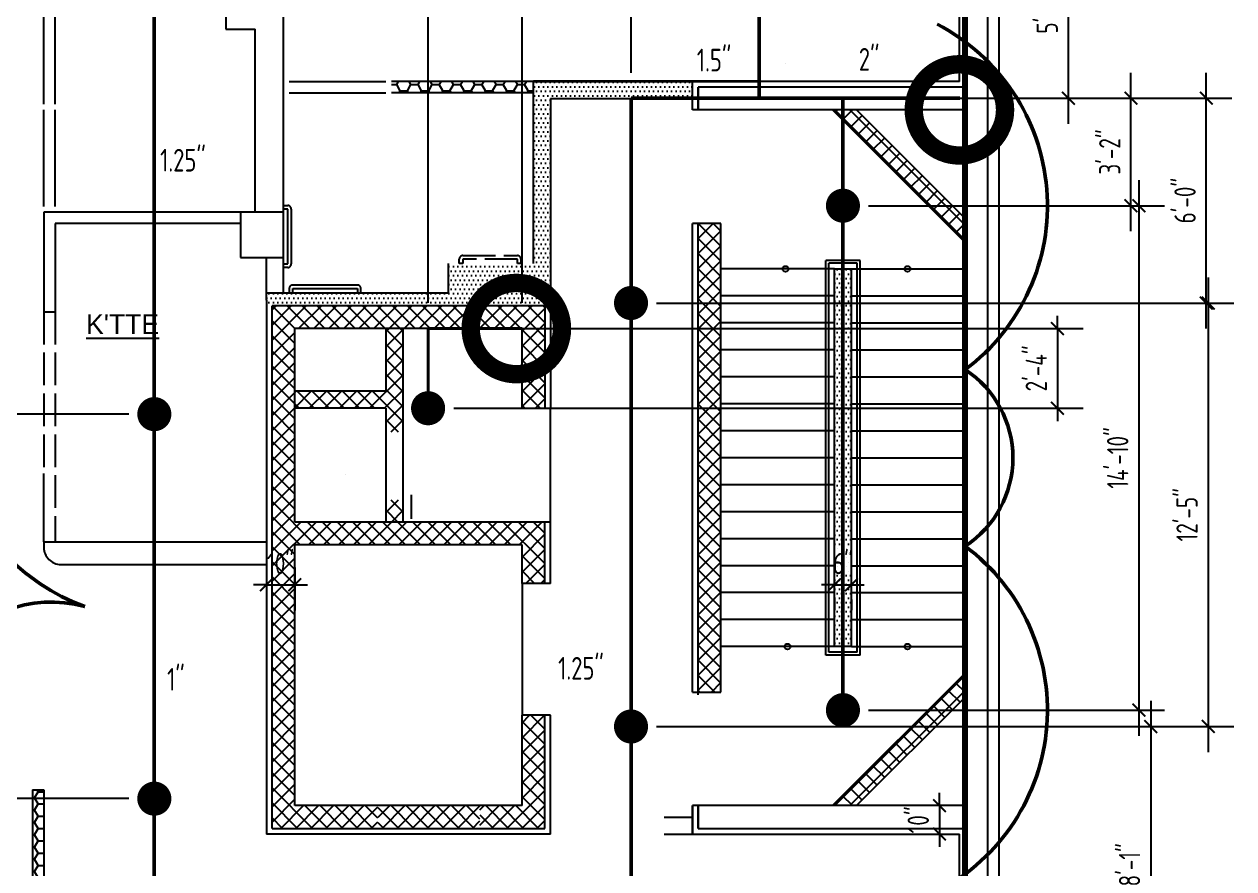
# Model space of a CAD drawing. Header units: inches. Extents: x -7743 to 108965, y 7770 to 27313.
# Drawn here: x 107951.8 to 108377.6, y 8185.7 to 8483.1 of the extents above; entities that cross this region are included whole.
import ezdxf

# ---------------------------------------------------------------- set-up
doc = ezdxf.new("R2010")
doc.units = ezdxf.units.IN
doc.header["$LTSCALE"] = 192
doc.header["$MEASUREMENT"] = 0
for name, pattern in [('ACAD_ISO02W100', [15, 12, -3]), ('DASHED', [0.75, 0.5, -0.25]), ('HIDDEN', [0.375, 0.25, -0.125])]:
    doc.linetypes.add(name, pattern=pattern)
doc.layers.get('0').update_dxf_attribs({"linetype": 'CONTINUOUS'})
doc.layers.get('DEFPOINTS').update_dxf_attribs({"linetype": 'CONTINUOUS'})
for name, color, linetype in [('1DIM', 1, 'CONTINUOUS'), ('1DOORS', 1, 'CONTINUOUS'), ('1HIDDEN', 1, 'HIDDEN'), ('1SAN', 2, 'CONTINUOUS'), ('1wall', 7, 'CONTINUOUS'), ('A-DOOR', 2, 'CONTINUOUS'), ('A-HATCH', 1, 'CONTINUOUS'), ('A-PLAN-TEXT', 3, 'CONTINUOUS'), ('AR-TBLOCK', 11, 'CONTINUOUS'), ('LEADER', 2, 'CONTINUOUS'), ('LIGHT', 2, 'CONTINUOUS'), ('MEP-DUCTS', 8, 'CONTINUOUS')]:
    doc.layers.add(name, color=color, linetype=linetype)
doc.styles.add('AT7', font='ARCHTITL.SHX', dxfattribs={"height": 7})
doc.styles.get("Standard").update_dxf_attribs({"font": 'architxt.shx', "width": 0.85})
doc.dimstyles.new('DIM96', dxfattribs={"dimscale": 96, "dimtxt": 0.078125, "dimasz": 0.046875, "dimexe": 0.09375, "dimexo": 0.09375, "dimgap": 0.03125, "dimtad": 1, "dimdec": 0, "dimzin": 3, "dimdsep": 46, "dimlunit": 4, "dimtxsty": 'Standard', "dimblk1": 'ARCHTICK', "dimblk2": 'ARCHTICK', "dimsah": 1, "dimcen": 0, "dimdle": 0.09375, "dimadec": 0, "dimazin": 0, "dimtfac": 1, "dimtdec": 0, "dimtix": 1, "dimtmove": 2, "dimatfit": 3, "dimfxl": 1, "dimfrac": 2, "dimtolj": 1, "dimtzin": 1, "dimarcsym": 0})
pattern_1 = [(0, (-43663.3238, 40099.9424), (3.75, 2.1650635), [2.5, -5]), (120, (-43663.3238, 40099.9424), (-3.749999992, 2.165063514), [2.5, -5]), (60, (-43663.3238, 40099.9424), (8e-09, 4.330127014), [-5, 2.5])]
pattern_2 = [(315, (248500.332, -20177.6916), (2.65165043, 2.65165043), []), (45, (248500.332, -20177.6916), (-2.65165043, 2.65165043), [])]

# ---------------------------------------------------------------- blocks, each defined once
blk = doc.blocks.new('_ARCHTICK')
at = {"color": 0, "linetype": 'ByBlock', "const_width": 0.15}
blk.add_lwpolyline([(-0.5, -0.5), (0.5, 0.5)], dxfattribs=at)
blk = doc.blocks.new('*D44')
at = {"layer": 'DEFPOINTS', "color": 0, "linetype": 'Continuous', "ltscale": 48, "transparency": 16777216}
for p in [(108274.02, 8207.97), (108274.02, 8197.97), (108274.02, 8197.97)]:
    blk.add_point(p, dxfattribs=at)
at = {"layer": 'LIGHT', "color": 0, "linetype": 'Continuous', "lineweight": -2, "ltscale": 48, "transparency": 16777216}
for p, q in [((108274.02, 8207.97), (108274.02, 8212.47)), ((108274.02, 8207.97), (108274.02, 8197.97)), ((108274.02, 8197.97), (108274.02, 8193.47))]:
    blk.add_line(p, q, dxfattribs=at)
at = {"layer": 'LIGHT', "color": 0, "linetype": 'Continuous', "lineweight": -2, "ltscale": 48, "transparency": 16777216, "xscale": 4.5, "yscale": 4.5, "zscale": 4.5}
for p, rotation in [((108274.02, 8207.97), 270), ((108274.02, 8197.97), 90)]:
    blk.add_blockref('_ARCHTICK', p, dxfattribs=dict(at, rotation=rotation))
at = {"layer": 'LIGHT', "color": 0, "linetype": 'Continuous', "ltscale": 48, "transparency": 16777216, "insert": (108266.55, 8202.97), "char_height": 7.5, "attachment_point": 5, "rotation": 90}
blk.add_mtext('\\A1;10"', dxfattribs=at)
blk = doc.blocks.new('*D45')
at = {"layer": 'DEFPOINTS', "color": 0, "linetype": 'Continuous', "ltscale": 48, "transparency": 16777216}
for p in [(108047.04, 8300.79), (108037.04, 8286.16), (108047.04, 8285.73)]:
    blk.add_point(p, dxfattribs=at)
at = {"layer": 'LIGHT', "color": 0, "linetype": 'Continuous', "lineweight": -2, "ltscale": 48, "transparency": 16777216}
for p, q in [((108047.04, 8291.79), (108047.04, 8276.73)), ((108037.04, 8285.73), (108032.54, 8285.73)), ((108037.04, 8285.73), (108047.04, 8285.73)), ((108047.04, 8285.73), (108051.54, 8285.73)), ((108037.04, 8277.16), (108037.04, 8276.73))]:
    blk.add_line(p, q, dxfattribs=at)
at = {"layer": 'LIGHT', "color": 0, "linetype": 'Continuous', "lineweight": -2, "ltscale": 48, "transparency": 16777216, "xscale": 4.5, "yscale": 4.5, "zscale": 4.5}
blk.add_blockref('_ARCHTICK', (108037.04, 8285.73), dxfattribs=at)
at = {"layer": 'LIGHT', "color": 0, "linetype": 'Continuous', "lineweight": -2, "ltscale": 48, "transparency": 16777216, "xscale": 4.5, "yscale": 4.5, "zscale": 4.5, "rotation": 180}
blk.add_blockref('_ARCHTICK', (108047.04, 8285.73), dxfattribs=at)
at = {"layer": 'LIGHT', "color": 0, "linetype": 'Continuous', "ltscale": 48, "transparency": 16777216, "insert": (108042.04, 8293.2), "char_height": 7.5, "attachment_point": 5}
blk.add_mtext('\\A1;10"', dxfattribs=at)
blk = doc.blocks.new('*D47')
at = {"layer": 'DEFPOINTS', "color": 0, "linetype": 'Continuous', "ltscale": 48, "transparency": 16777216}
for p in [(108237.04, 8289.59), (108243.04, 8289.59), (108243.04, 8285.75)]:
    blk.add_point(p, dxfattribs=at)
at = {"layer": 'LIGHT', "color": 0, "linetype": 'Continuous', "lineweight": -2, "ltscale": 48, "transparency": 16777216}
for p, q in [((108237.04, 8285.75), (108232.54, 8285.75)), ((108237.04, 8285.75), (108243.04, 8285.75)), ((108243.04, 8285.75), (108247.54, 8285.75)), ((108237.04, 8280.59), (108237.04, 8276.75)), ((108243.04, 8280.59), (108243.04, 8276.75))]:
    blk.add_line(p, q, dxfattribs=at)
at = {"layer": 'LIGHT', "color": 0, "linetype": 'Continuous', "lineweight": -2, "ltscale": 48, "transparency": 16777216, "xscale": 4.5, "yscale": 4.5, "zscale": 4.5}
blk.add_blockref('_ARCHTICK', (108237.04, 8285.75), dxfattribs=at)
at = {"layer": 'LIGHT', "color": 0, "linetype": 'Continuous', "lineweight": -2, "ltscale": 48, "transparency": 16777216, "xscale": 4.5, "yscale": 4.5, "zscale": 4.5, "rotation": 180}
blk.add_blockref('_ARCHTICK', (108243.04, 8285.75), dxfattribs=at)
at = {"layer": 'LIGHT', "color": 0, "linetype": 'Continuous', "ltscale": 48, "transparency": 16777216, "insert": (108240.04, 8293.22), "char_height": 7.5, "attachment_point": 5}
blk.add_mtext('\\A1;6"', dxfattribs=at)
blk = doc.blocks.new('*D187')
at = {"layer": 'DEFPOINTS', "color": 0, "linetype": 'Continuous', "lineweight": 200, "transparency": 16777216}
for p in [(108240.03, 8419.23), (108240.03, 8241.6), (108344.24, 8241.6)]:
    blk.add_point(p, dxfattribs=at)
at = {"layer": 'LIGHT', "color": 0, "linetype": 'Continuous', "lineweight": -2, "transparency": 16777216}
for p, q in [((108344.24, 8428.23), (108344.24, 8232.6)), ((108249.03, 8419.23), (108353.24, 8419.23)), ((108249.03, 8241.6), (108353.24, 8241.6))]:
    blk.add_line(p, q, dxfattribs=at)
at = {"layer": 'LIGHT', "color": 0, "linetype": 'Continuous', "lineweight": -2, "transparency": 16777216, "xscale": 4.5, "yscale": 4.5, "zscale": 4.5}
for p, rotation in [((108344.24, 8419.23), 90), ((108344.24, 8241.6), 270)]:
    blk.add_blockref('_ARCHTICK', p, dxfattribs=dict(at, rotation=rotation))
at = {"layer": 'LIGHT', "color": 0, "linetype": 'Continuous', "lineweight": 40, "transparency": 16777216, "insert": (108336.77, 8330.42), "char_height": 7.5, "attachment_point": 5, "rotation": 90}
blk.add_mtext('\\A1;14\'-10"', dxfattribs=at)
blk = doc.blocks.new('*D192')
at = {"layer": 'DEFPOINTS', "color": 0, "linetype": 'Continuous', "lineweight": 200, "transparency": 16777216}
for p in [(107900.6, 8209.57), (107997.59, 8210.43), (107900.6, 7935.28)]:
    blk.add_point(p, dxfattribs=at)
at = {"layer": 'LIGHT', "color": 0, "linetype": 'Continuous', "lineweight": -2, "transparency": 16777216}
for p, q in [((107900.6, 8200.57), (107900.6, 7926.28)), ((107997.59, 8201.43), (107997.59, 7926.28)), ((108006.59, 7935.28), (107891.6, 7935.28))]:
    blk.add_line(p, q, dxfattribs=at)
at = {"layer": 'LIGHT', "color": 0, "linetype": 'Continuous', "lineweight": -2, "transparency": 16777216, "xscale": 4.5, "yscale": 4.5, "zscale": 4.5, "rotation": 180}
blk.add_blockref('_ARCHTICK', (107900.6, 7935.28), dxfattribs=at)
at = {"layer": 'LIGHT', "color": 0, "linetype": 'Continuous', "lineweight": -2, "transparency": 16777216, "xscale": 4.5, "yscale": 4.5, "zscale": 4.5}
blk.add_blockref('_ARCHTICK', (107997.59, 7935.28), dxfattribs=at)
at = {"layer": 'LIGHT', "color": 0, "linetype": 'Continuous', "lineweight": 40, "transparency": 16777216, "insert": (107949.09, 7942.75), "char_height": 7.5, "attachment_point": 5}
blk.add_mtext('\\A1;8\'-1"', dxfattribs=at)
blk = doc.blocks.new('*D195')
at = {"layer": 'DEFPOINTS', "color": 0, "linetype": 'Continuous', "lineweight": 200, "transparency": 16777216}
for p in [(107997.59, 8345.83), (107786.6, 8210.43), (107997.59, 8210.43)]:
    blk.add_point(p, dxfattribs=at)
at = {"layer": 'LIGHT', "color": 0, "linetype": 'Continuous', "lineweight": -2, "transparency": 16777216}
for p, q in [((107786.6, 8354.83), (107786.6, 8201.43)), ((107988.59, 8345.83), (107777.6, 8345.83)), ((107988.59, 8210.43), (107777.6, 8210.43))]:
    blk.add_line(p, q, dxfattribs=at)
at = {"layer": 'LIGHT', "color": 0, "linetype": 'Continuous', "lineweight": -2, "transparency": 16777216, "xscale": 4.5, "yscale": 4.5, "zscale": 4.5}
for p, rotation in [((107786.6, 8345.83), 90), ((107786.6, 8210.43), 270)]:
    blk.add_blockref('_ARCHTICK', p, dxfattribs=dict(at, rotation=rotation))
at = {"layer": 'LIGHT', "color": 0, "linetype": 'Continuous', "lineweight": 40, "transparency": 16777216, "insert": (107779.13, 8278.13), "char_height": 7.5, "attachment_point": 5, "rotation": 90}
blk.add_mtext('\\A1;11\'-3"', dxfattribs=at)
blk = doc.blocks.new('*D196')
at = {"layer": 'DEFPOINTS', "color": 0, "linetype": 'Continuous', "lineweight": 200, "transparency": 16777216}
for p in [(108093.98, 8375.97), (108093.98, 8347.91), (108315.57, 8347.91)]:
    blk.add_point(p, dxfattribs=at)
at = {"layer": 'LIGHT', "color": 0, "linetype": 'Continuous', "lineweight": -2, "transparency": 16777216}
for p, q in [((108315.57, 8375.97), (108315.57, 8380.47)), ((108102.98, 8375.97), (108324.57, 8375.97)), ((108315.57, 8375.97), (108315.57, 8347.91)), ((108102.98, 8347.91), (108324.57, 8347.91)), ((108315.57, 8347.91), (108315.57, 8343.41))]:
    blk.add_line(p, q, dxfattribs=at)
at = {"layer": 'LIGHT', "color": 0, "linetype": 'Continuous', "lineweight": -2, "transparency": 16777216, "xscale": 4.5, "yscale": 4.5, "zscale": 4.5}
for p, rotation in [((108315.57, 8375.97), 270), ((108315.57, 8347.91), 90)]:
    blk.add_blockref('_ARCHTICK', p, dxfattribs=dict(at, rotation=rotation))
at = {"layer": 'LIGHT', "color": 0, "linetype": 'Continuous', "lineweight": 40, "transparency": 16777216, "insert": (108308.1, 8361.94), "char_height": 7.5, "attachment_point": 5, "rotation": 90}
blk.add_mtext('\\A1;2\'-4"', dxfattribs=at)
blk = doc.blocks.new('*D203')
at = {"layer": 'DEFPOINTS', "color": 0, "linetype": 'Continuous', "lineweight": 200, "transparency": 16777216}
for p in [(108043.04, 8705.3), (108043.04, 8517.46), (107997.59, 8345.83)]:
    blk.add_point(p, dxfattribs=at)
at = {"layer": 'LIGHT', "color": 0, "linetype": 'Continuous', "lineweight": -2, "transparency": 16777216}
for p, q in [((107997.59, 8354.83), (107997.59, 8714.3)), ((108043.04, 8526.46), (108043.04, 8714.3)), ((107988.59, 8705.3), (108052.04, 8705.3))]:
    blk.add_line(p, q, dxfattribs=at)
at = {"layer": 'LIGHT', "color": 0, "linetype": 'Continuous', "lineweight": -2, "transparency": 16777216, "xscale": 4.5, "yscale": 4.5, "zscale": 4.5, "rotation": 180}
blk.add_blockref('_ARCHTICK', (107997.59, 8705.3), dxfattribs=at)
at = {"layer": 'LIGHT', "color": 0, "linetype": 'Continuous', "lineweight": -2, "transparency": 16777216, "xscale": 4.5, "yscale": 4.5, "zscale": 4.5}
blk.add_blockref('_ARCHTICK', (108043.04, 8705.3), dxfattribs=at)
at = {"layer": 'LIGHT', "color": 0, "linetype": 'Continuous', "lineweight": 40, "transparency": 16777216, "insert": (108020.32, 8712.77), "char_height": 7.5, "attachment_point": 5}
blk.add_mtext('\\A1;3\'-9"', dxfattribs=at)
blk = doc.blocks.new('*D204')
at = {"layer": 'DEFPOINTS', "color": 0, "linetype": 'Continuous', "lineweight": 40, "transparency": 16777216}
for p in [(108240.03, 8457.07), (108341.43, 8457.07), (108240.03, 8419.23)]:
    blk.add_point(p, dxfattribs=at)
at = {"layer": 'LIGHT', "color": 0, "linetype": 'Continuous', "lineweight": -2, "transparency": 16777216}
for p, q in [((108341.43, 8410.23), (108341.43, 8466.07)), ((108249.03, 8457.07), (108350.43, 8457.07)), ((108249.03, 8419.23), (108350.43, 8419.23))]:
    blk.add_line(p, q, dxfattribs=at)
at = {"layer": 'LIGHT', "color": 0, "linetype": 'Continuous', "lineweight": -2, "transparency": 16777216, "xscale": 4.5, "yscale": 4.5, "zscale": 4.5}
for p, rotation in [((108341.43, 8457.07), 90), ((108341.43, 8419.23), 270)]:
    blk.add_blockref('_ARCHTICK', p, dxfattribs=dict(at, rotation=rotation))
at = {"layer": 'LIGHT', "color": 0, "linetype": 'Continuous', "lineweight": 40, "transparency": 16777216, "insert": (108333.97, 8438.15), "char_height": 7.5, "attachment_point": 5, "rotation": 90}
blk.add_mtext('\\A1;3\'-2"', dxfattribs=at)
blk = doc.blocks.new('*D205')
at = {"layer": 'DEFPOINTS', "color": 0, "linetype": 'Continuous', "lineweight": 200, "transparency": 16777216}
for p in [(108093.98, 8731.57), (108093.98, 8375.97), (108127.05, 8375.97)]:
    blk.add_point(p, dxfattribs=at)
at = {"layer": 'LIGHT', "color": 0, "linetype": 'Continuous', "lineweight": -2, "transparency": 16777216}
for p, q in [((108093.98, 8384.97), (108093.98, 8740.57)), ((108127.05, 8384.97), (108127.05, 8740.57)), ((108136.05, 8731.57), (108084.98, 8731.57))]:
    blk.add_line(p, q, dxfattribs=at)
at = {"layer": 'LIGHT', "color": 0, "linetype": 'Continuous', "lineweight": -2, "transparency": 16777216, "xscale": 4.5, "yscale": 4.5, "zscale": 4.5, "rotation": 180}
blk.add_blockref('_ARCHTICK', (108093.98, 8731.57), dxfattribs=at)
at = {"layer": 'LIGHT', "color": 0, "linetype": 'Continuous', "lineweight": -2, "transparency": 16777216, "xscale": 4.5, "yscale": 4.5, "zscale": 4.5}
blk.add_blockref('_ARCHTICK', (108127.05, 8731.57), dxfattribs=at)
at = {"layer": 'LIGHT', "color": 0, "linetype": 'Continuous', "lineweight": 40, "transparency": 16777216, "insert": (108110.52, 8739.03), "char_height": 7.5, "attachment_point": 5}
blk.add_mtext('\\A1;2\'-9"', dxfattribs=at)
blk = doc.blocks.new('*D206')
at = {"layer": 'DEFPOINTS', "color": 0, "linetype": 'Continuous', "lineweight": 40, "transparency": 16777216}
for p in [(107701.51, 8589.46), (107997.59, 8589.46), (107997.59, 8345.83)]:
    blk.add_point(p, dxfattribs=at)
at = {"layer": 'LIGHT', "color": 0, "linetype": 'Continuous', "lineweight": -2, "transparency": 16777216}
for p, q in [((107701.51, 8336.83), (107701.51, 8598.46)), ((107988.59, 8589.46), (107692.51, 8589.46)), ((107988.59, 8345.83), (107692.51, 8345.83))]:
    blk.add_line(p, q, dxfattribs=at)
at = {"layer": 'LIGHT', "color": 0, "linetype": 'Continuous', "lineweight": -2, "transparency": 16777216, "xscale": 4.5, "yscale": 4.5, "zscale": 4.5}
for p, rotation in [((107701.51, 8589.46), 90), ((107701.51, 8345.83), 270)]:
    blk.add_blockref('_ARCHTICK', p, dxfattribs=dict(at, rotation=rotation))
at = {"layer": 'LIGHT', "color": 0, "linetype": 'Continuous', "lineweight": 40, "transparency": 16777216, "insert": (107694.05, 8467.65), "char_height": 7.5, "attachment_point": 5, "rotation": 90}
blk.add_mtext('\\A1;20\'-4"', dxfattribs=at)
blk = doc.blocks.new('*D207')
at = {"layer": 'DEFPOINTS', "color": 0, "linetype": 'Continuous', "lineweight": 40, "transparency": 16777216}
for p in [(108165.42, 8235.84), (108165.42, 8138.43), (108348.4, 8138.43)]:
    blk.add_point(p, dxfattribs=at)
at = {"layer": 'LIGHT', "color": 0, "linetype": 'Continuous', "lineweight": -2, "transparency": 16777216}
for p, q in [((108348.4, 8244.84), (108348.4, 8129.43)), ((108174.42, 8235.84), (108357.4, 8235.84)), ((108174.42, 8138.43), (108357.4, 8138.43))]:
    blk.add_line(p, q, dxfattribs=at)
at = {"layer": 'LIGHT', "color": 0, "linetype": 'Continuous', "lineweight": -2, "transparency": 16777216, "xscale": 4.5, "yscale": 4.5, "zscale": 4.5}
for p, rotation in [((108348.4, 8235.84), 90), ((108348.4, 8138.43), 270)]:
    blk.add_blockref('_ARCHTICK', p, dxfattribs=dict(at, rotation=rotation))
at = {"layer": 'LIGHT', "color": 0, "linetype": 'Continuous', "lineweight": 40, "transparency": 16777216, "insert": (108340.94, 8187.14), "char_height": 7.5, "attachment_point": 5, "rotation": 90}
blk.add_mtext('\\A1;8\'-1"', dxfattribs=at)
blk = doc.blocks.new('*D208')
at = {"layer": 'DEFPOINTS', "color": 0, "linetype": 'Continuous', "lineweight": 40, "transparency": 16777216}
for p in [(108165.42, 8384.96), (108165.42, 8235.84), (108368.65, 8235.84)]:
    blk.add_point(p, dxfattribs=at)
at = {"layer": 'LIGHT', "color": 0, "linetype": 'Continuous', "lineweight": -2, "transparency": 16777216}
for p, q in [((108368.65, 8393.96), (108368.65, 8226.84)), ((108174.42, 8384.96), (108377.65, 8384.96)), ((108174.42, 8235.84), (108377.65, 8235.84))]:
    blk.add_line(p, q, dxfattribs=at)
at = {"layer": 'LIGHT', "color": 0, "linetype": 'Continuous', "lineweight": -2, "transparency": 16777216, "xscale": 4.5, "yscale": 4.5, "zscale": 4.5}
for p, rotation in [((108368.65, 8384.96), 90), ((108368.65, 8235.84), 270)]:
    blk.add_blockref('_ARCHTICK', p, dxfattribs=dict(at, rotation=rotation))
at = {"layer": 'LIGHT', "color": 0, "linetype": 'Continuous', "lineweight": 40, "transparency": 16777216, "insert": (108361.18, 8310.4), "char_height": 7.5, "attachment_point": 5, "rotation": 90}
blk.add_mtext('\\A1;12\'-5"', dxfattribs=at)
blk = doc.blocks.new('*D209')
at = {"layer": 'DEFPOINTS', "color": 0, "linetype": 'Continuous', "lineweight": 200, "transparency": 16777216}
for p in [(108165.42, 8457.07), (108367.96, 8457.07), (108165.42, 8384.96)]:
    blk.add_point(p, dxfattribs=at)
at = {"layer": 'LIGHT', "color": 0, "linetype": 'Continuous', "lineweight": -2, "transparency": 16777216}
for p, q in [((108367.96, 8375.96), (108367.96, 8466.07)), ((108174.42, 8457.07), (108376.96, 8457.07)), ((108174.42, 8384.96), (108376.96, 8384.96))]:
    blk.add_line(p, q, dxfattribs=at)
at = {"layer": 'LIGHT', "color": 0, "linetype": 'Continuous', "lineweight": -2, "transparency": 16777216, "xscale": 4.5, "yscale": 4.5, "zscale": 4.5}
for p, rotation in [((108367.96, 8457.07), 90), ((108367.96, 8384.96), 270)]:
    blk.add_blockref('_ARCHTICK', p, dxfattribs=dict(at, rotation=rotation))
at = {"layer": 'LIGHT', "color": 0, "linetype": 'Continuous', "lineweight": 40, "transparency": 16777216, "insert": (108360.49, 8421.02), "char_height": 7.5, "attachment_point": 5, "rotation": 90}
blk.add_mtext('\\A1;6\'-0"', dxfattribs=at)
blk = doc.blocks.new('*D217')
at = {"layer": 'DEFPOINTS', "color": 0, "linetype": 'Continuous', "lineweight": 40, "transparency": 16777216}
for p in [(108210.56, 8518.66), (108319.41, 8518.66), (108210.56, 8457.07)]:
    blk.add_point(p, dxfattribs=at)
at = {"layer": 'LIGHT', "color": 0, "linetype": 'Continuous', "lineweight": -2, "transparency": 16777216}
for p, q in [((108319.41, 8448.07), (108319.41, 8527.66)), ((108219.56, 8518.66), (108328.41, 8518.66)), ((108219.56, 8457.07), (108328.41, 8457.07))]:
    blk.add_line(p, q, dxfattribs=at)
at = {"layer": 'LIGHT', "color": 0, "linetype": 'Continuous', "lineweight": -2, "transparency": 16777216, "xscale": 4.5, "yscale": 4.5, "zscale": 4.5}
for p, rotation in [((108319.41, 8518.66), 90), ((108319.41, 8457.07), 270)]:
    blk.add_blockref('_ARCHTICK', p, dxfattribs=dict(at, rotation=rotation))
at = {"layer": 'LIGHT', "color": 0, "linetype": 'Continuous', "lineweight": 40, "transparency": 16777216, "insert": (108311.95, 8487.87), "char_height": 7.5, "attachment_point": 5, "rotation": 90}
blk.add_mtext('\\A1;5\'-2"', dxfattribs=at)
blk = doc.blocks.new('*D222')
at = {"layer": 'DEFPOINTS', "color": 0, "linetype": 'Continuous', "lineweight": 40, "transparency": 16777216}
for p in [(108210.56, 8743.1), (108165.42, 8457.07), (108210.56, 8457.07)]:
    blk.add_point(p, dxfattribs=at)
at = {"layer": 'LIGHT', "color": 0, "linetype": 'Continuous', "lineweight": -2, "transparency": 16777216}
for p, q in [((108165.42, 8466.07), (108165.42, 8752.1)), ((108210.56, 8466.07), (108210.56, 8752.1)), ((108156.42, 8743.1), (108219.56, 8743.1))]:
    blk.add_line(p, q, dxfattribs=at)
at = {"layer": 'LIGHT', "color": 0, "linetype": 'Continuous', "lineweight": -2, "transparency": 16777216, "xscale": 4.5, "yscale": 4.5, "zscale": 4.5, "rotation": 180}
blk.add_blockref('_ARCHTICK', (108165.42, 8743.1), dxfattribs=at)
at = {"layer": 'LIGHT', "color": 0, "linetype": 'Continuous', "lineweight": -2, "transparency": 16777216, "xscale": 4.5, "yscale": 4.5, "zscale": 4.5}
blk.add_blockref('_ARCHTICK', (108210.56, 8743.1), dxfattribs=at)
at = {"layer": 'LIGHT', "color": 0, "linetype": 'Continuous', "lineweight": 40, "transparency": 16777216, "insert": (108187.99, 8750.56), "char_height": 7.5, "attachment_point": 5}
blk.add_mtext('\\A1;3\'-9"', dxfattribs=at)

msp = doc.modelspace()

# ---------------------------------------------------------------- hatches: boundary and pattern name
at = {"layer": '1DOORS'}
h = msp.add_hatch(dxfattribs=at)
h.set_pattern_fill('ANSI37', color=256, scale=30, angle=270, style=0)
h.set_pattern_definition([(315, (255398.031, -21704.465), (2.65165043, 2.65165043), []), (45, (255398.031, -21704.465), (-2.65165043, 2.65165043), [])])
h.paths.add_polyline_path([(108189.04, 8247.97), (108197.04, 8247.97), (108197.04, 8412.97), (108193.04, 8412.97), (108193.04, 8412.97), (108189.04, 8412.97)])
h = msp.add_hatch(dxfattribs=at)
h.set_pattern_fill('ANSI37', color=256, scale=30, angle=270, style=0)
h.set_pattern_definition(pattern_2)
h.paths.add_polyline_path([(108127.04, 8286.22), (108135.04, 8286.22), (108135.04, 8307.84), (108047.04, 8307.84), (108047.04, 8375.97), (108127.05, 8375.97), (108127.05, 8347.84), (108131.05, 8347.84), (108131.05, 8347.84), (108135.05, 8347.84), (108135.05, 8383.97), (108039.04, 8383.97), (108039.04, 8199.97), (108076.23, 8199.97), (108076.23, 8207.97), (108047.04, 8207.97), (108047.04, 8299.84), (108127.04, 8299.84)])
h.paths.add_polyline_path([(108135.04, 8239.79), (108127.04, 8239.79), (108127.04, 8207.97), (108112.23, 8207.97), (108112.23, 8199.97), (108135.04, 8199.97)])
h = msp.add_hatch(dxfattribs=at)
h.set_pattern_fill('ANSI37', color=256, scale=30, angle=270, style=0)
h.set_pattern_definition(pattern_2)
h.paths.add_polyline_path([(108085.05, 8375.97), (108079.05, 8375.97), (108079.05, 8353.91), (108047.04, 8353.91), (108047.04, 8347.91), (108079.05, 8347.91), (108079.05, 8339.56), (108085.05, 8339.56)])
h.paths.add_polyline_path([(108085.05, 8312.99), (108079.05, 8312.99), (108079.05, 8307.84), (108085.05, 8307.84)])
h.paths.add_polyline_path([(108085.05, 8315.67), (108079.05, 8315.67), (108079.05, 8312.99), (108085.05, 8312.99)])
h = msp.add_hatch(dxfattribs=at)
h.set_pattern_fill('HONEY,_O', color=256, scale=20)
h.set_pattern_definition(pattern_1)
h.paths.add_polyline_path([(107958.69, 8213.57), (107954.69, 8213.57), (107954.68, 8077.46), (107958.68, 8077.46)])
h = msp.add_hatch(dxfattribs=at)
h.set_pattern_fill('ANSI37', color=256, scale=30, angle=270, style=0)
h.set_pattern_definition([(315, (249140.5714, -20177.6916), (2.65165043, 2.65165043), []), (45, (249140.5714, -20177.6916), (-2.65165043, 2.65165043), [])])
h.paths.add_polyline_path([(108076.45, 8199.97), (108112.23, 8199.97), (108112.23, 8207.97), (108076.45, 8207.97)])
at = {"layer": 'A-DOOR'}
h = msp.add_hatch(dxfattribs=at)
h.set_pattern_fill('DOTS', color=256, scale=25.344, angle=180, style=0)
h.set_pattern_definition([(180, (-43663.3238, 40099.9424), (-0.792, -1.584), [0, -1.584])])
h.paths.add_polyline_path([(108137.05, 8398.91), (108131.05, 8398.91), (108131.05, 8398.91), (108126.67, 8398.91), (108126.67, 8398.91), (108125.42, 8398.91), (108106.2, 8398.91), (108106.2, 8398.91), (108104.95, 8398.91), (108101.05, 8398.91), (108101.05, 8388.55), (108037.04, 8388.55), (108037.04, 8385.97), (108037.04, 8383.97), (108137.05, 8383.97)])
at = {"layer": 'A-PLAN-TEXT'}
h = msp.add_hatch(dxfattribs=at)
h.set_pattern_fill('DOTS', color=2, scale=25.344, angle=180, style=0)
h.set_pattern_definition([(180, (-43663.3238, 40099.9424), (-0.792, -1.584), [0, -1.584])])
h.paths.add_polyline_path([(108187.04, 8462.97), (108131.05, 8462.97), (108131.05, 8458.91), (108131.05, 8458.91), (108131.05, 8398.91), (108137.05, 8398.91), (108137.05, 8456.94), (108187.04, 8456.96)])
h = msp.add_hatch(dxfattribs=at)
h.set_pattern_fill('DOTS', color=2, scale=25.344, angle=180, style=0)
h.set_pattern_definition([(1e-14, (89033.5726, 6571.9412), (0.792, -1.584), [0, -1.584])])
h.paths.add_polyline_path([(108243.04, 8263.97), (108237.04, 8263.97), (108237.04, 8396.97), (108243.04, 8396.97)])
at = {"layer": 'LIGHT', "linetype": 'Continuous', "ltscale": 48}
h = msp.add_hatch(dxfattribs=at)
h.set_pattern_fill('HONEY,_O', color=1, scale=20)
h.set_pattern_definition(pattern_1)
h.paths.add_polyline_path([(108131.05, 8462.97), (108081.04, 8462.97), (108081.04, 8458.97), (108131.05, 8458.97)])
h = msp.add_hatch(dxfattribs=at)
h.set_pattern_fill('ANSI37', color=1, scale=30, angle=180, style=0)
h.set_pattern_definition([(225, (-42468.932, 40099.9424), (2.65165043, -2.65165043), []), (315, (-42468.932, 40099.9424), (2.65165043, 2.65165043), [])])
h.paths.add_polyline_path([(108244.85, 8452.96), (108236.37, 8452.96), (108283.04, 8406.29), (108283.04, 8414.77)])
h = msp.add_hatch(dxfattribs=at)
h.set_pattern_fill('ANSI37', color=1, scale=30, angle=180, style=0)
h.set_pattern_definition([(135, (-42468.932, -23439.009), (2.65165043, 2.65165043), []), (45, (-42468.932, -23439.009), (2.65165043, -2.65165043), [])])
h.paths.add_polyline_path([(108244.85, 8207.97), (108236.37, 8207.97), (108283.04, 8254.65), (108283.04, 8246.16)])

# ---------------------------------------------------------------- linework, layer by layer
at = {"layer": '1DIM'}
msp.add_line((108065, 8324.47), (108065, 8324.47), dxfattribs=at)
at = {"layer": '1DOORS', "color": 1, "lineweight": 100}
msp.add_line((108283.04, 8067.46), (108283.04, 8599.46), dxfattribs=at)
at = {"layer": '1DOORS'}
for p, q in [((108291.04, 8067.46), (108291.04, 8599.46)), ((108045.04, 8462.96), (108079.04, 8462.96)), ((108045.04, 8458.96), (108079.04, 8458.96)), ((107958.68, 8419), (107958.68, 8453)), ((107962.68, 8419), (107962.68, 8453)), ((108135.05, 8383.97), (108039.04, 8383.97)), ((107958.68, 8300.9), (107958.68, 8298.9)), ((107964.68, 8292.9), (108037.04, 8292.9))]:
    msp.add_line(p, q, dxfattribs=at)
msp.add_arc((107964.68, 8298.9), 6, 180.0001, 270.0002, dxfattribs=at)
at = {"layer": '1HIDDEN', "linetype": 'DASHED', "ltscale": 10}
for points in [[(108043.04, 8419.3), (108044.54, 8419.3, -0.414214), (108045.79, 8418.05), (108045.79, 8398.71, -0.414214), (108044.54, 8397.46), (108043.04, 8397.46), (108043.04, 8398.71), (108044.54, 8398.71), (108044.54, 8418.05), (108043.04, 8418.05)], [(108070.32, 8388.55), (108070.32, 8390.05, 0.414214), (108069.07, 8391.3), (108046.32, 8391.3, 0.414214), (108045.07, 8390.05), (108045.07, 8388.55), (108046.32, 8388.55), (108046.32, 8390.05), (108069.07, 8390.05), (108069.07, 8388.55)]]:
    msp.add_lwpolyline(points, format="xyb", close=True, dxfattribs=at)
at = {"layer": '1SAN', "color": 1}
for p, q in [((108189.04, 8460.97), (108189.04, 8452.97)), ((108112.23, 8207.97), (108112.23, 8207.97)), ((108189.04, 8199.97), (108189.04, 8207.97))]:
    msp.add_line(p, q, dxfattribs=at)
at = {"layer": '1SAN'}
msp.add_line((108137.05, 8307.84), (108137.05, 8347.84), dxfattribs=at)
at = {"layer": '1wall'}
for p, q in [((108295.04, 8063.46), (108295.04, 8603.46)), ((107958.68, 8455), (107958.68, 8589.47)), ((108281.04, 8462.97), (108281.04, 8589.46)), ((108043.04, 8388.55), (108043.04, 8517.46)), ((107962.68, 8455), (107962.68, 8511.46)), ((108022.71, 8511.44), (108022.71, 8481.44)), ((108022.71, 8481.44), (108033.07, 8481.44)), ((108033.07, 8417), (108033.07, 8481.44)), ((108281.04, 8462.97), (108081.04, 8462.97)), ((108131.05, 8398.91), (108131.05, 8462.97)), ((108187.04, 8452.97), (108187.04, 8462.97)), ((108187.04, 8452.97), (108187.04, 8462.97)), ((108187.04, 8452.97), (108187.04, 8462.97)), ((108131.05, 8458.97), (108081.04, 8458.97)), ((108137.05, 8456.94), (108187.04, 8456.96)), ((108137.05, 8456.94), (108137.05, 8347.84)), ((108283.04, 8452.97), (108187.04, 8452.97)), ((108236.37, 8452.96), (108283.04, 8406.29)), ((108244.85, 8452.96), (108283.04, 8414.77)), ((107958.68, 8417), (107958.68, 8381.9)), ((108043.04, 8417), (107958.68, 8417)), ((107962.68, 8413), (107962.68, 8381.9)), ((108027.96, 8413), (107962.68, 8413)), ((108197.04, 8412.97), (108187.04, 8412.97)), ((108187.04, 8247.97), (108187.04, 8412.97)), ((108197.04, 8412.97), (108189.04, 8412.97)), ((108197.04, 8247.97), (108197.04, 8412.97)), ((108037.04, 8385.97), (108037.04, 8401.01)), ((108101.05, 8398.91), (108101.05, 8388.55)), ((108237.04, 8396.97), (108243.04, 8396.97)), ((108237.04, 8263.97), (108237.04, 8396.97)), ((108243.04, 8263.97), (108243.04, 8396.97)), ((108037.04, 8388.55), (108101.05, 8388.55)), ((108037.04, 8385.97), (108037.04, 8197.97)), ((107958.68, 8381.9), (107962.68, 8381.9)), ((108127.05, 8375.97), (108047.04, 8375.97)), ((108047.04, 8307.84), (108047.04, 8375.97)), ((108047.04, 8307.84), (108047.04, 8375.97)), ((108079.05, 8375.97), (108079.05, 8353.91)), ((108085.05, 8375.97), (108085.05, 8307.84)), ((108127.05, 8347.84), (108127.05, 8375.97)), ((108079.05, 8353.91), (108047.04, 8353.91)), ((108079.05, 8347.91), (108047.04, 8347.91)), ((108079.05, 8347.91), (108079.05, 8307.84)), ((108137.05, 8347.84), (108127.05, 8347.84)), ((108137.05, 8307.84), (108047.04, 8307.84)), ((108137.05, 8286.22), (108137.05, 8307.84)), ((108127.04, 8299.84), (108047.04, 8299.84)), ((108047.04, 8207.97), (108047.04, 8299.84)), ((108127.04, 8286.22), (108127.04, 8299.84)), ((108137.05, 8286.22), (108127.04, 8286.22)), ((108243.04, 8263.97), (108237.04, 8263.97)), ((108236.37, 8207.97), (108283.04, 8254.65)), ((108187.04, 8247.97), (108197.04, 8247.97)), ((108244.85, 8207.97), (108283.04, 8246.16)), ((108127.04, 8207.97), (108127.04, 8239.79)), ((108137.05, 8239.79), (108127.04, 8239.79)), ((108137.04, 8197.97), (108137.04, 8239.79)), ((107954.69, 8213.57), (107954.68, 8077.46)), ((107954.69, 8213.57), (107958.69, 8213.57)), ((107958.69, 8213.57), (107958.68, 8077.46)), ((108127.04, 8207.97), (108047.04, 8207.97)), ((108283.04, 8207.97), (108187.04, 8207.97)), ((108187.04, 8197.97), (108187.04, 8207.97)), ((108187.04, 8207.97), (108187.04, 8197.97)), ((108177.04, 8203.97), (108187.04, 8203.97)), ((108137.04, 8197.97), (108037.04, 8197.97)), ((108177.04, 8197.97), (108187.04, 8197.97)), ((108187.04, 8197.97), (108281.04, 8197.97)), ((108281.04, 8077.46), (108281.04, 8197.97))]:
    msp.add_line(p, q, dxfattribs=at)
msp.add_lwpolyline([(108027.96, 8401.01), (108043.04, 8401.01), (108043.04, 8417), (108027.96, 8417)], close=True, dxfattribs=at)
at = {"layer": 'A-HATCH'}
for p, q in [((108283.04, 8460.97), (108189.04, 8460.97)), ((108189.04, 8452.97), (108189.04, 8460.97)), ((108189.04, 8246.97), (108189.04, 8412.97)), ((108234.04, 8260.97), (108234.04, 8399.97)), ((108246.04, 8399.97), (108234.04, 8399.97)), ((108235.04, 8261.97), (108235.04, 8398.97)), ((108245.04, 8398.97), (108235.04, 8398.97)), ((108245.04, 8261.97), (108245.04, 8398.97)), ((108246.04, 8260.97), (108246.04, 8399.97)), ((108039.04, 8199.97), (108039.04, 8383.97)), ((108135.05, 8383.97), (108135.05, 8347.84)), ((108135.04, 8286.22), (108135.04, 8307.84)), ((108245.04, 8261.97), (108235.04, 8261.97)), ((108246.04, 8260.97), (108234.04, 8260.97)), ((108135.04, 8199.97), (108135.04, 8239.79)), ((108189.04, 8207.97), (108189.04, 8199.97)), ((108189.04, 8207.97), (108189.04, 8199.97)), ((108039.04, 8199.97), (108135.04, 8199.97)), ((108189.04, 8199.97), (108283.04, 8199.97))]:
    msp.add_line(p, q, dxfattribs=at)
at = {"layer": 'AR-TBLOCK', "color": 1, "linetype": 'ACAD_ISO02W100', "ltscale": 0.005}
for p, q in [((107958.68, 8381.9), (107958.69, 8324.9)), ((107962.68, 8381.9), (107962.69, 8300.9))]:
    msp.add_line(p, q, dxfattribs=at)
at = {"layer": 'AR-TBLOCK', "color": 1, "linetype": 'ACAD_ISO02W100'}
msp.add_line((107958.68, 8300.9), (108037.04, 8300.9), dxfattribs=at)
at = {"layer": 'AR-TBLOCK', "color": 1, "linetype": 'ACAD_ISO02W100', "ltscale": 0.005}
msp.add_lwpolyline([(108104.95, 8398.91), (108104.95, 8400.41, -0.414214), (108106.2, 8401.66), (108125.42, 8401.66, -0.414214), (108126.67, 8400.41), (108126.67, 8398.91), (108125.42, 8398.91), (108125.42, 8400.41), (108106.2, 8400.41), (108106.2, 8398.91)], format="xyb", close=True, dxfattribs=at)
at = {"layer": 'LEADER'}
for p, q in [((108237.04, 8396.97), (108197.04, 8396.97)), ((108243.04, 8396.97), (108283.04, 8396.97)), ((108237.04, 8387.47), (108197.04, 8387.47)), ((108243.04, 8387.47), (108283.04, 8387.47)), ((108237.04, 8377.97), (108197.04, 8377.97)), ((108243.04, 8377.97), (108283.04, 8377.97)), ((108237.04, 8368.47), (108197.04, 8368.47)), ((108243.04, 8368.47), (108283.04, 8368.47)), ((108237.04, 8358.97), (108197.04, 8358.97)), ((108243.04, 8358.97), (108283.04, 8358.97)), ((108237.04, 8349.47), (108197.04, 8349.47)), ((108243.04, 8349.47), (108283.04, 8349.47)), ((108237.04, 8339.97), (108197.04, 8339.97)), ((108243.04, 8339.97), (108283.04, 8339.97)), ((108237.04, 8330.47), (108197.04, 8330.47)), ((108243.04, 8330.47), (108283.04, 8330.47)), ((108237.04, 8320.97), (108197.04, 8320.97)), ((108243.04, 8320.97), (108283.04, 8320.97)), ((108237.04, 8311.47), (108197.04, 8311.47)), ((108243.04, 8311.47), (108283.04, 8311.47)), ((108237.04, 8301.97), (108197.04, 8301.97)), ((108243.04, 8301.97), (108283.04, 8301.97)), ((108237.04, 8292.47), (108197.04, 8292.47)), ((108243.04, 8292.47), (108283.04, 8292.47)), ((108237.04, 8282.97), (108197.04, 8282.97)), ((108243.04, 8282.97), (108283.04, 8282.97)), ((108237.04, 8273.47), (108197.04, 8273.47)), ((108243.04, 8273.47), (108283.04, 8273.47)), ((108237.04, 8263.97), (108197.04, 8263.97)), ((108243.04, 8263.97), (108283.04, 8263.97))]:
    msp.add_line(p, q, dxfattribs=at)
for centre in [(108219.8, 8396.97), (108262.79, 8396.97), (108220.55, 8263.97), (108262.79, 8263.97)]:
    msp.add_circle(centre, 1, dxfattribs=at)
at = {"layer": 'LIGHT', "color": 98, "linetype": 'Continuous', "lineweight": 50}
for p, q in [((107997.59, 8138.43), (107997.59, 8589.46)), ((108210.56, 8589.46), (108210.56, 8462.97)), ((108210.56, 8462.97), (108210.56, 8457.07)), ((108240.03, 8457.07), (108165.42, 8457.07)), ((108165.42, 8138.43), (108165.42, 8456.96)), ((108240.03, 8452.97), (108240.03, 8457.07)), ((108240.03, 8457.07), (108281.14, 8457.07)), ((108240.03, 8452.97), (108240.03, 8238.6))]:
    msp.add_line(p, q, dxfattribs=at)
at = {"layer": 'LIGHT', "color": 116, "linetype": 'Continuous', "lineweight": 35, "true_color": 0x136734}
msp.add_line((108210.56, 8462.97), (108131.05, 8462.97), dxfattribs=at)
at = {"layer": 'LIGHT', "color": 98, "linetype": 'Continuous', "lineweight": 200}
msp.add_line((108165.42, 8457.07), (108165.42, 8456.96), dxfattribs=at)
at = {"layer": 'LIGHT', "color": 244, "linetype": 'Continuous', "lineweight": 40, "true_color": 0x991b1e}
for q in [(108093.98, 8344.91), (108127.05, 8375.97)]:
    msp.add_line((108093.98, 8375.97), q, dxfattribs=at)
at = {"layer": 'LIGHT', "color": 1, "linetype": 'Continuous', "ltscale": 48}
msp.add_line((107958.68, 8300.9), (107958.69, 8324.9), dxfattribs=at)
at = {"layer": 'LIGHT', "linetype": 'Continuous', "ltscale": 48}
msp.add_line((108127.04, 8286.22), (108127.04, 8239.79), dxfattribs=at)
at = {"layer": 'LIGHT', "color": 27, "linetype": 'Continuous', "lineweight": 40, "const_width": 6.47}
msp.add_lwpolyline([(108264.97, 8452.97, 1), (108297.11, 8452.97, 1)], format="xyb", close=True, dxfattribs=at)
at = {"layer": 'LIGHT', "color": 6, "linetype": 'Continuous', "lineweight": 35, "const_width": 6}
for points in [[(108237.03, 8419.23, 1), (108243.03, 8419.23, 1)], [(108162.42, 8384.96, 1), (108168.42, 8384.96, 1)], [(107994.59, 8345.83, 1), (108000.59, 8345.83, 1)], [(108090.98, 8347.91, 1), (108096.98, 8347.91, 1)], [(108237.03, 8241.6, 1), (108243.03, 8241.6, 1)], [(108162.42, 8235.84, 1), (108168.42, 8235.84, 1)], [(107994.59, 8210.43, 1), (108000.59, 8210.43, 1)]]:
    msp.add_lwpolyline(points, format="xyb", close=True, dxfattribs=at)
at = {"layer": 'LIGHT', "color": 240, "linetype": 'Continuous', "lineweight": 40, "true_color": 0xed1f24, "const_width": 6.47}
msp.add_lwpolyline([(108108.97, 8375.97, 1), (108141.12, 8375.97, 1)], format="xyb", close=True, dxfattribs=at)
at = {"layer": 'LIGHT', "color": 159, "linetype": 'Continuous', "lineweight": 50, "true_color": 0x22346e}
for centre, radius, start, end in [((108240.03, 8419.23), 72, 306.6877, 62.5738), ((107997.59, 8345.83), 72, 138.703, 250.1001), ((108262.79, 8330.42), 37.09, 303.0874, 56.9126), ((108240.03, 8241.6), 72, 297.9279, 53.3123), ((107961.44, 8234.13), 45.52, 75.1731, 218.3331), ((107900.6, 8138.43), 72, 69.5697, 323.7681)]:
    msp.add_arc(centre, radius, start, end, dxfattribs=at)
at = {"layer": 'MEP-DUCTS'}
msp.add_line((108088.13, 8308.92), (108088.13, 8317.46), dxfattribs=at)

# ---------------------------------------------------------------- texts
at = {"layer": 'LIGHT', "color": 251, "linetype": 'Continuous', "lineweight": 40, "true_color": 0x636466, "width": 0.85}
for s, p in [('1.5"', (108188.59, 8466.5)), ('2"', (108245.61, 8466.78)), ('1.25"', (107999.63, 8431.25)), ('1"', (108002.08, 8248.46)), ('1.25"', (108139.76, 8252.34))]:
    msp.add_text(s, height=8, dxfattribs=at).set_placement(p)
at = {"layer": 'LIGHT', "linetype": 'Continuous', "ltscale": 48, "style": 'AT7'}
msp.add_text("%%UK'TTE", height=7, rotation=0, dxfattribs=at).set_placement((107973.58, 8374.02))
at = {"layer": 'LIGHT', "color": 159, "linetype": 'Continuous', "lineweight": 40, "true_color": 0x22346e, "insert": (108219.88, 8469.45), "char_height": 0.2, "attachment_point": 1}
msp.add_mtext_dynamic_manual_height_columns('2"', width=20.1489, gutter_width=1, heights=[0], dxfattribs=at)

# ---------------------------------------------------------------- dimensions: what is measured, and where the dimension line sits
at = {"layer": 'LIGHT', "color": 27, "linetype": 'Continuous', "lineweight": 40}
for base, p1, p2, picture, middle in [((108210.56, 8743.1), (108165.42, 8457.07), (108210.56, 8457.07), '*D222', (108187.99, 8750.56)), ((108093.98, 8731.57), (108127.05, 8375.97), (108093.98, 8375.97), '*D205', (108110.52, 8739.03)), ((108043.04, 8705.3), (107997.59, 8345.83), (108043.04, 8517.46), '*D203', (108020.32, 8712.77)), ((107900.6, 7935.28), (107997.59, 8210.43), (107900.6, 8209.57), '*D192', (107949.09, 7942.75))]:
    dim = msp.add_linear_dim(base=base, p1=p1, p2=p2, dimstyle='DIM96', dxfattribs=at)
    dim.commit()
    dim.dimension.update_dxf_attribs({"geometry": picture, "text_midpoint": middle})
for base, p1, p2, picture, middle in [((107701.51, 8589.46), (107997.59, 8345.83), (107997.59, 8589.46), '*D206', (107694.05, 8467.65)), ((108319.41, 8518.66), (108210.56, 8457.07), (108210.56, 8518.66), '*D217', (108311.95, 8487.87)), ((108367.96, 8457.07), (108165.42, 8384.96), (108165.42, 8457.07), '*D209', (108360.49, 8421.02)), ((108341.43, 8457.07), (108240.03, 8419.23), (108240.03, 8457.07), '*D204', (108333.97, 8438.15)), ((108344.24, 8241.6), (108240.03, 8419.23), (108240.03, 8241.6), '*D187', (108336.77, 8330.42)), ((108368.65, 8235.84), (108165.42, 8384.96), (108165.42, 8235.84), '*D208', (108361.18, 8310.4)), ((108315.57, 8347.91), (108093.98, 8375.97), (108093.98, 8347.91), '*D196', (108308.1, 8361.94)), ((107786.6, 8210.43), (107997.59, 8345.83), (107997.59, 8210.43), '*D195', (107779.13, 8278.13)), ((108348.4, 8138.43), (108165.42, 8235.84), (108165.42, 8138.43), '*D207', (108340.94, 8187.14))]:
    dim = msp.add_linear_dim(base=base, p1=p1, p2=p2, angle=90, dimstyle='DIM96', dxfattribs=at)
    dim.commit()
    dim.dimension.update_dxf_attribs({"geometry": picture, "text_midpoint": middle})
at = {"layer": 'LIGHT', "color": 1, "linetype": 'Continuous', "ltscale": 48}
for base, p1, p2, picture, middle in [((108047.04, 8285.73), (108037.04, 8286.16), (108047.04, 8300.79), '*D45', (108042.04, 8293.2)), ((108243.04, 8285.75), (108237.04, 8289.59), (108243.04, 8289.59), '*D47', (108240.04, 8293.22))]:
    dim = msp.add_linear_dim(base=base, p1=p1, p2=p2, dimstyle='DIM96', dxfattribs=at)
    dim.commit()
    dim.dimension.update_dxf_attribs({"geometry": picture, "text_midpoint": middle})
dim = msp.add_linear_dim(base=(108274.02, 8197.97), p1=(108274.02, 8207.97), p2=(108274.02, 8197.97), angle=270, dimstyle='DIM96', dxfattribs=at)
dim.commit()
dim.dimension.update_dxf_attribs({"geometry": '*D44', "text_midpoint": (108266.55, 8202.97)})

doc.saveas('drawing.dxf')
